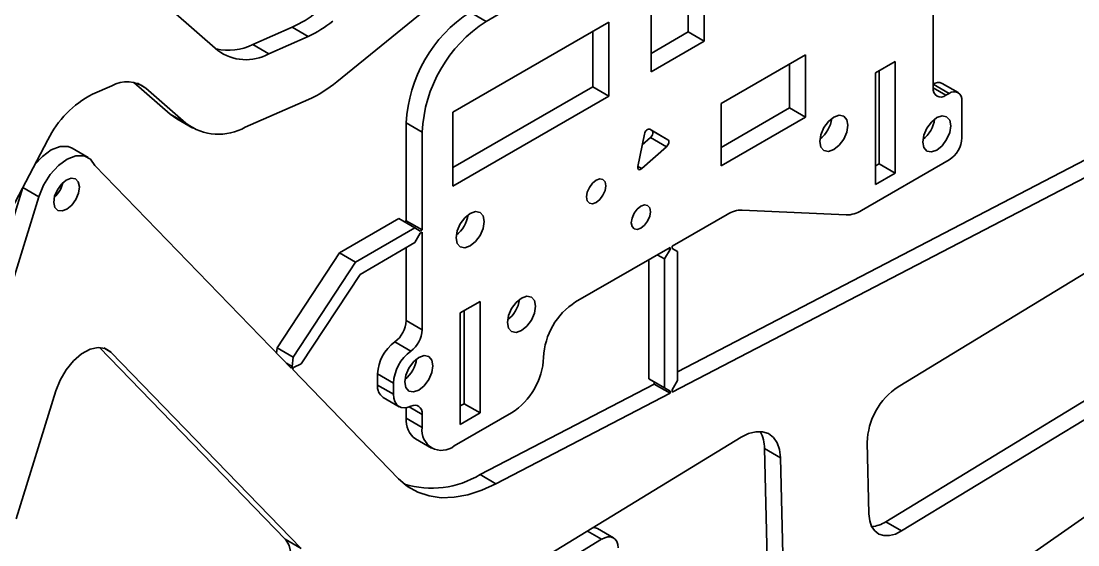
# Model space of a CAD drawing. Header units: millimetres. Extents: x 0 to 415, y 0 to 292.
# Drawn here: x 366.83 to 378.53, y 118.28 to 124.07 of the extents above; entities that cross this region are included whole.
import ezdxf

# ---------------------------------------------------------------- set-up
doc = ezdxf.new("R2010")
doc.units = ezdxf.units.MM

# ---------------------------------------------------------------- blocks, each defined once
blk = doc.blocks.new('SE277')
at = {"color": 7, "linetype": 'Continuous', "lineweight": 35}
for p, q in [((373.695, 122.028), (373.655, 121.995)), ((373.736, 122.042), (373.695, 122.028)), ((373.77, 122.035), (373.736, 122.042)), ((373.793, 122.009), (373.77, 122.035)), ((373.62, 121.949), (373.597, 121.896)), ((373.655, 121.995), (373.62, 121.949)), ((373.77, 121.862), (373.793, 121.915)), ((373.801, 121.966), (373.793, 122.009)), ((373.793, 121.915), (373.801, 121.966)), ((373.597, 121.896), (373.589, 121.844)), ((373.589, 121.844), (373.597, 121.802)), ((373.597, 121.802), (373.62, 121.775)), ((373.695, 121.783), (373.736, 121.816)), ((373.736, 121.816), (373.77, 121.862)), ((373.62, 121.775), (373.655, 121.769)), ((373.655, 121.769), (373.695, 121.783))]:
    blk.add_line(p, q, dxfattribs=at)
blk = doc.blocks.new('SE276')
blk.add_blockref('SE277', (0, 0))
blk = doc.blocks.new('SE279')
at = {"color": 7, "linetype": 'Continuous', "lineweight": 35}
for p, q in [((373.16, 122.281), (373.125, 122.234)), ((373.2, 122.314), (373.16, 122.281)), ((373.241, 122.328), (373.2, 122.314)), ((373.275, 122.321), (373.241, 122.328)), ((373.298, 122.295), (373.275, 122.321)), ((373.306, 122.252), (373.298, 122.295)), ((373.102, 122.181), (373.094, 122.13)), ((373.125, 122.234), (373.102, 122.181)), ((373.241, 122.101), (373.275, 122.148)), ((373.275, 122.148), (373.298, 122.201)), ((373.298, 122.201), (373.306, 122.252)), ((373.094, 122.13), (373.102, 122.088)), ((373.102, 122.088), (373.125, 122.061)), ((373.125, 122.061), (373.16, 122.054)), ((373.16, 122.054), (373.2, 122.069)), ((373.2, 122.069), (373.241, 122.101))]:
    blk.add_line(p, q, dxfattribs=at)
blk = doc.blocks.new('SE278')
blk.add_blockref('SE279', (0, 0))
blk = doc.blocks.new('SE281')
at = {"color": 7, "linetype": 'Continuous', "lineweight": 35}
for p, q in [((373.661, 122.468), (373.66, 122.456)), ((373.66, 122.456), (373.661, 122.447)), ((373.661, 122.447), (373.665, 122.439)), ((373.665, 122.439), (373.67, 122.434)), ((373.67, 122.434), (373.678, 122.431)), ((373.678, 122.431), (373.686, 122.432)), ((373.686, 122.432), (373.695, 122.436)), ((373.695, 122.436), (373.704, 122.443))]:
    blk.add_line(p, q, dxfattribs=at)
blk = doc.blocks.new('SE280')
blk.add_blockref('SE281', (0, 0))
blk = doc.blocks.new('SE283')
at = {"color": 7, "linetype": 'Continuous', "lineweight": 35}
for p, q in [((373.999, 122.757), (373.993, 122.762)), ((374.003, 122.749), (373.999, 122.757)), ((373.999, 122.716), (374.003, 122.728)), ((374.004, 122.739), (374.003, 122.749)), ((374.003, 122.728), (374.004, 122.739)), ((373.978, 122.685), (373.986, 122.694)), ((373.986, 122.694), (373.993, 122.705)), ((373.993, 122.705), (373.999, 122.716))]:
    blk.add_line(p, q, dxfattribs=at)
blk = doc.blocks.new('SE282')
blk.add_blockref('SE283', (0, 0))
blk = doc.blocks.new('SE285')
at = {"color": 7, "linetype": 'Continuous', "lineweight": 35}
for p, q in [((373.738, 122.837), (373.734, 122.825)), ((373.743, 122.849), (373.738, 122.837)), ((373.751, 122.86), (373.743, 122.849)), ((373.759, 122.869), (373.751, 122.86)), ((373.768, 122.875), (373.759, 122.869)), ((373.778, 122.879), (373.768, 122.875)), ((373.786, 122.88), (373.778, 122.879)), ((373.793, 122.878), (373.786, 122.88))]:
    blk.add_line(p, q, dxfattribs=at)
blk = doc.blocks.new('SE284')
blk.add_blockref('SE285', (0, 0))
blk = doc.blocks.new('SE287')
at = {"color": 7, "linetype": 'Continuous', "lineweight": 35}
for p, q in [((371.805, 121.948), (371.745, 121.899)), ((371.864, 121.968), (371.805, 121.948)), ((371.915, 121.958), (371.864, 121.968)), ((371.948, 121.92), (371.915, 121.958)), ((371.96, 121.858), (371.948, 121.92)), ((371.695, 121.831), (371.661, 121.754)), ((371.745, 121.899), (371.695, 121.831)), ((371.948, 121.782), (371.96, 121.858)), ((371.661, 121.754), (371.649, 121.678)), ((371.649, 121.678), (371.661, 121.616)), ((371.864, 121.636), (371.915, 121.704)), ((371.915, 121.704), (371.948, 121.782)), ((371.661, 121.616), (371.695, 121.577)), ((371.695, 121.577), (371.745, 121.568)), ((371.745, 121.568), (371.805, 121.588)), ((371.805, 121.588), (371.864, 121.636))]:
    blk.add_line(p, q, dxfattribs=at)
blk = doc.blocks.new('SE286')
blk.add_blockref('SE287', (0, 0))
blk = doc.blocks.new('SE295')
at = {"color": 7, "linetype": 'Continuous', "lineweight": 35}
for p, q in [((376.911, 122.958), (376.86, 122.89)), ((376.97, 123.007), (376.911, 122.958)), ((377.03, 123.027), (376.97, 123.007)), ((377.08, 123.017), (377.03, 123.027)), ((377.114, 122.979), (377.08, 123.017)), ((377.126, 122.917), (377.114, 122.979)), ((376.86, 122.89), (376.826, 122.813)), ((377.08, 122.763), (377.114, 122.841)), ((377.114, 122.841), (377.126, 122.917)), ((376.826, 122.813), (376.815, 122.737)), ((376.815, 122.737), (376.826, 122.675)), ((377.03, 122.695), (377.08, 122.763)), ((376.826, 122.675), (376.86, 122.636)), ((376.86, 122.636), (376.911, 122.627)), ((376.911, 122.627), (376.97, 122.647)), ((376.97, 122.647), (377.03, 122.695))]:
    blk.add_line(p, q, dxfattribs=at)
blk = doc.blocks.new('SE294')
blk.add_blockref('SE295', (0, 0))
blk = doc.blocks.new('SE297')
at = {"color": 7, "linetype": 'Continuous', "lineweight": 35}
for p, q in [((372.374, 121.01), (372.314, 120.962)), ((372.434, 121.031), (372.374, 121.01)), ((372.484, 121.021), (372.434, 121.031)), ((372.518, 120.983), (372.484, 121.021)), ((372.53, 120.921), (372.518, 120.983)), ((372.264, 120.894), (372.23, 120.817)), ((372.314, 120.962), (372.264, 120.894)), ((372.518, 120.845), (372.53, 120.921)), ((372.23, 120.817), (372.218, 120.741)), ((372.218, 120.741), (372.23, 120.679)), ((372.434, 120.699), (372.484, 120.767)), ((372.484, 120.767), (372.518, 120.845)), ((372.23, 120.679), (372.264, 120.64)), ((372.264, 120.64), (372.314, 120.631)), ((372.314, 120.631), (372.374, 120.651)), ((372.374, 120.651), (372.434, 120.699))]:
    blk.add_line(p, q, dxfattribs=at)
blk = doc.blocks.new('SE296')
blk.add_blockref('SE297', (0, 0))
blk = doc.blocks.new('SE299')
at = {"color": 7, "linetype": 'Continuous', "lineweight": 35}
for p, q in [((375.772, 122.964), (375.722, 122.896)), ((375.832, 123.012), (375.772, 122.964)), ((375.891, 123.033), (375.832, 123.012)), ((375.942, 123.023), (375.891, 123.033)), ((375.975, 122.984), (375.942, 123.023)), ((375.987, 122.922), (375.975, 122.984)), ((375.722, 122.896), (375.688, 122.818)), ((375.942, 122.769), (375.975, 122.847)), ((375.975, 122.847), (375.987, 122.922)), ((375.688, 122.818), (375.676, 122.743)), ((375.676, 122.743), (375.688, 122.681)), ((375.891, 122.701), (375.942, 122.769)), ((375.688, 122.681), (375.722, 122.642)), ((375.722, 122.642), (375.772, 122.632)), ((375.772, 122.632), (375.832, 122.653)), ((375.832, 122.653), (375.891, 122.701))]:
    blk.add_line(p, q, dxfattribs=at)
blk = doc.blocks.new('SE298')
blk.add_blockref('SE299', (0, 0))
blk = doc.blocks.new('SE301')
at = {"color": 7, "linetype": 'Continuous', "lineweight": 35}
for p, q in [((371.176, 120.305), (371.126, 120.237)), ((371.236, 120.353), (371.176, 120.305)), ((371.295, 120.374), (371.236, 120.353)), ((371.346, 120.364), (371.295, 120.374)), ((371.379, 120.325), (371.346, 120.364)), ((371.391, 120.263), (371.379, 120.325)), ((371.092, 120.159), (371.08, 120.084)), ((371.126, 120.237), (371.092, 120.159)), ((371.346, 120.11), (371.379, 120.188)), ((371.379, 120.188), (371.391, 120.263)), ((371.08, 120.084), (371.092, 120.022)), ((371.236, 119.994), (371.295, 120.042)), ((371.295, 120.042), (371.346, 120.11)), ((371.092, 120.022), (371.126, 119.983)), ((371.126, 119.983), (371.176, 119.973)), ((371.176, 119.973), (371.236, 119.994))]:
    blk.add_line(p, q, dxfattribs=at)
blk = doc.blocks.new('SE300')
blk.add_blockref('SE301', (0, 0))
blk = doc.blocks.new('SE373')
at = {"color": 7, "linetype": 'Continuous', "lineweight": 35}
for p, q in [((367.28, 122.271), (367.235, 122.208)), ((367.334, 122.316), (367.28, 122.271)), ((367.388, 122.337), (367.334, 122.316)), ((367.435, 122.33), (367.388, 122.337)), ((367.467, 122.297), (367.435, 122.33)), ((367.479, 122.241), (367.467, 122.297)), ((367.205, 122.138), (367.196, 122.069)), ((367.235, 122.208), (367.205, 122.138)), ((367.44, 122.102), (367.47, 122.173)), ((367.47, 122.173), (367.479, 122.241)), ((367.196, 122.069), (367.208, 122.014)), ((367.341, 121.994), (367.395, 122.04)), ((367.395, 122.04), (367.44, 122.102)), ((367.208, 122.014), (367.24, 121.981)), ((367.24, 121.981), (367.287, 121.974)), ((367.287, 121.974), (367.341, 121.994))]:
    blk.add_line(p, q, dxfattribs=at)
blk = doc.blocks.new('SE372')
blk.add_blockref('SE373', (0, 0))
blk = doc.blocks.new('SE381')
at = {"color": 7, "linetype": 'Continuous', "lineweight": 35}
for p, q in [((367.414, 120.316), (367.504, 120.393)), ((367.504, 120.393), (367.597, 120.444)), ((367.597, 120.444), (367.686, 120.465)), ((367.686, 120.465), (367.765, 120.454)), ((367.765, 120.454), (367.829, 120.413)), ((367.332, 120.217), (367.414, 120.316)), ((367.265, 120.104), (367.332, 120.217)), ((367.217, 119.984), (367.265, 120.104))]:
    blk.add_line(p, q, dxfattribs=at)
blk = doc.blocks.new('SE380')
blk.add_blockref('SE381', (0, 0))
blk = doc.blocks.new('SE389')
at = {"color": 7, "linetype": 'Continuous', "lineweight": 35}
for p, q in [((376.228, 118.548), (376.219, 118.623)), ((376.249, 118.485), (376.228, 118.548)), ((376.284, 118.435), (376.249, 118.485)), ((376.329, 118.401), (376.284, 118.435)), ((376.384, 118.384), (376.329, 118.401)), ((376.513, 118.401), (376.446, 118.384)), ((376.582, 118.435), (376.513, 118.401)), ((376.446, 118.384), (376.384, 118.384))]:
    blk.add_line(p, q, dxfattribs=at)
blk = doc.blocks.new('SE388')
blk.add_blockref('SE389', (0, 0))
blk = doc.blocks.new('SE435')
at = {"color": 7, "linetype": 'Continuous', "lineweight": 35}
for p, q in [((374.805, 119.471), (374.888, 119.512)), ((374.888, 119.512), (374.969, 119.533)), ((374.969, 119.533), (375.043, 119.533)), ((375.043, 119.533), (375.109, 119.512)), ((375.109, 119.512), (375.163, 119.47)), ((375.163, 119.47), (375.204, 119.411)), ((375.204, 119.411), (375.231, 119.335)), ((375.231, 119.335), (375.241, 119.246))]:
    blk.add_line(p, q, dxfattribs=at)
blk = doc.blocks.new('SE434')
blk.add_blockref('SE435', (0, 0))
blk = doc.blocks.new('SE439')
at = {"color": 7, "linetype": 'Continuous', "lineweight": 35}
for p, q in [((373.295, 118.36), (373.261, 118.343)), ((373.329, 118.369), (373.295, 118.36)), ((373.36, 118.369), (373.329, 118.369)), ((373.387, 118.36), (373.36, 118.369)), ((373.41, 118.343), (373.387, 118.36)), ((373.427, 118.318), (373.41, 118.343)), ((373.438, 118.287), (373.427, 118.318)), ((373.442, 118.249), (373.438, 118.287))]:
    blk.add_line(p, q, dxfattribs=at)
blk = doc.blocks.new('SE438')
blk.add_blockref('SE439', (0, 0))
blk = doc.blocks.new('SE443')
at = {"color": 7, "linetype": 'Continuous', "lineweight": 35}
for p, q in [((371.147, 119.814), (371.173, 119.823)), ((371.173, 119.823), (371.197, 119.825)), ((371.197, 119.825), (371.219, 119.822)), ((371.219, 119.822), (371.238, 119.813)), ((371.238, 119.813), (371.253, 119.798)), ((371.253, 119.798), (371.265, 119.778)), ((371.265, 119.778), (371.272, 119.753)), ((371.272, 119.753), (371.274, 119.725))]:
    blk.add_line(p, q, dxfattribs=at)
blk = doc.blocks.new('SE442')
blk.add_blockref('SE443', (0, 0))
blk = doc.blocks.new('SE445')
at = {"color": 7, "linetype": 'Continuous', "lineweight": 35}
for p, q in [((370.96, 119.904), (370.956, 119.947)), ((370.97, 119.867), (370.96, 119.904)), ((370.988, 119.837), (370.97, 119.867)), ((371.011, 119.814), (370.988, 119.837)), ((371.04, 119.801), (371.011, 119.814)), ((371.073, 119.796), (371.04, 119.801)), ((371.109, 119.8), (371.073, 119.796)), ((371.147, 119.814), (371.109, 119.8))]:
    blk.add_line(p, q, dxfattribs=at)
blk = doc.blocks.new('SE444')
blk.add_blockref('SE445', (0, 0))
blk = doc.blocks.new('SE447')
at = {"color": 7, "linetype": 'Continuous', "lineweight": 35}
for p, q in [((371.112, 118.927), (371.013, 119.012)), ((371.225, 118.863), (371.112, 118.927)), ((371.35, 118.822), (371.225, 118.863)), ((371.933, 118.885), (371.778, 118.835)), ((372.091, 118.956), (371.933, 118.885)), ((371.485, 118.803), (371.35, 118.822)), ((371.628, 118.808), (371.485, 118.803)), ((371.778, 118.835), (371.628, 118.808))]:
    blk.add_line(p, q, dxfattribs=at)
blk = doc.blocks.new('SE446')
blk.add_blockref('SE447', (0, 0))
blk = doc.blocks.new('SE453')
at = {"color": 7, "linetype": 'Continuous', "lineweight": 35}
for p, q in [((367.344, 122.547), (367.246, 122.476)), ((367.441, 122.584), (367.344, 122.547)), ((367.53, 122.584), (367.441, 122.584)), ((367.602, 122.548), (367.53, 122.584)), ((367.651, 122.477), (367.602, 122.548)), ((367.156, 122.377), (367.082, 122.259)), ((367.246, 122.476), (367.156, 122.377)), ((367.082, 122.259), (367.029, 122.132))]:
    blk.add_line(p, q, dxfattribs=at)
blk = doc.blocks.new('SE452')
blk.add_blockref('SE453', (0, 0))
blk = doc.blocks.new('SE625')
at = {"color": 7, "linetype": 'Continuous', "lineweight": 35}
for p, q in [((367.167, 122.649), (367.069, 122.578)), ((367.265, 122.686), (367.167, 122.649)), ((367.353, 122.686), (367.265, 122.686)), ((367.398, 122.669), (367.353, 122.686)), ((367.069, 122.578), (366.986, 122.488))]:
    blk.add_line(p, q, dxfattribs=at)
blk = doc.blocks.new('SE624')
blk.add_blockref('SE625', (0, 0))
blk = doc.blocks.new('SE631')
at = {"color": 7, "linetype": 'Continuous', "lineweight": 35}
for p, q in [((368.546, 122.999), (368.482, 123.046)), ((368.557, 122.993), (368.546, 122.999))]:
    blk.add_line(p, q, dxfattribs=at)
blk = doc.blocks.new('SE630')
blk.add_blockref('SE631', (0, 0))
blk = doc.blocks.new('SE637')
at = {"color": 7, "linetype": 'Continuous', "lineweight": 35}
for p, q in [((369.803, 118.273), (369.759, 118.344)), ((369.824, 118.177), (369.803, 118.273)), ((369.819, 118.064), (369.824, 118.177)), ((369.788, 117.942), (369.819, 118.064)), ((369.735, 117.819), (369.788, 117.942)), ((369.662, 117.706), (369.735, 117.819)), ((369.575, 117.61), (369.662, 117.706)), ((369.481, 117.538), (369.575, 117.61))]:
    blk.add_line(p, q, dxfattribs=at)
blk = doc.blocks.new('SE636')
blk.add_blockref('SE637', (0, 0))
blk = doc.blocks.new('SE643')
at = {"color": 7, "linetype": 'Continuous', "lineweight": 35}
for p, q in [((373.817, 122.864), (373.822, 122.859)), ((373.822, 122.859), (373.826, 122.851)), ((373.826, 122.851), (373.827, 122.842)), ((373.827, 122.842), (373.826, 122.83)), ((373.809, 122.796), (373.801, 122.787)), ((373.817, 122.807), (373.809, 122.796)), ((373.822, 122.818), (373.817, 122.807)), ((373.826, 122.83), (373.822, 122.818))]:
    blk.add_line(p, q, dxfattribs=at)
blk = doc.blocks.new('SE642')
blk.add_blockref('SE643', (0, 0))

msp = doc.modelspace()

# ---------------------------------------------------------------- linework, layer by layer
at = {"color": 7, "linetype": 'Continuous', "lineweight": 35}
for p, q in [((370.3302, 123.4038), (372.274, 124.9828)), ((376.9313, 124.9534), (376.9313, 123.3352)), ((374.3963, 124.6766), (374.3963, 123.8519)), ((374.2195, 124.5745), (374.2195, 123.9539)), ((373.8094, 123.5131), (373.8094, 124.3378)), ((368.5186, 124.1816), (369.0118, 123.7505)), ((371.8048, 124.1726), (371.9815, 124.0705)), ((371.9815, 124.0705), (372.274, 124.2393)), ((381.7098, 124.1504), (374.0996, 120.1944)), ((371.6139, 123.0662), (373.3392, 124.0622)), ((373.3392, 124.0622), (373.3392, 123.2457)), ((381.8866, 124.0483), (374.0395, 119.9692)), ((369.3981, 123.8148), (369.8361, 124.0071)), ((369.5748, 123.7128), (370.0128, 123.905)), ((369.8361, 124.0071), (370.0128, 123.905)), ((373.1624, 123.9602), (373.1624, 123.3477)), ((374.2195, 123.9539), (373.8094, 123.7172)), ((374.3963, 123.8519), (374.2195, 123.9539)), ((369.3981, 123.8148), (369.5748, 123.7128)), ((374.3963, 123.8519), (373.8094, 123.5131)), ((375.5171, 123.7003), (374.5837, 123.1615)), ((375.5171, 123.0119), (375.5171, 123.7003)), ((375.3403, 123.114), (375.3403, 123.5982)), ((376.2914, 123.5006), (376.5106, 123.6271)), ((376.5106, 123.6271), (376.5106, 122.3941)), ((376.2914, 122.2676), (376.2914, 123.5006)), ((376.3338, 123.5251), (376.3338, 122.4962)), ((367.8376, 123.3591), (367.6236, 123.2652)), ((368.4822, 123.0462), (368.0809, 123.397)), ((368.213, 123.3339), (368.1225, 123.3862)), ((368.213, 123.3339), (368.659, 122.9442)), ((373.1624, 123.3477), (371.6139, 122.4538)), ((373.3392, 123.2457), (373.1624, 123.3477)), ((377.1081, 123.2739), (376.9313, 123.376)), ((376.9313, 123.3351), (377.0727, 123.2535)), ((377.2081, 123.2838), (377.0313, 123.3859)), ((369.3159, 122.9001), (370.015, 123.207)), ((373.3392, 123.2457), (371.6139, 122.2497)), ((377.0727, 123.2535), (377.1081, 123.2739)), ((377.2495, 123.1922), (377.2495, 122.784)), ((374.5837, 123.1615), (374.5837, 122.4731)), ((374.5837, 122.6772), (375.3403, 123.114)), ((375.3403, 123.114), (375.5171, 123.0119)), ((368.4822, 123.0462), (368.659, 122.9442)), ((368.5569, 122.9927), (368.7337, 122.8906)), ((371.6139, 122.2497), (371.6139, 123.0662)), ((374.5837, 122.4731), (375.5171, 123.0119)), ((371.2744, 122.8458), (371.0977, 122.9478)), ((371.0977, 121.8669), (371.0977, 122.9478)), ((371.2744, 121.7649), (371.2744, 122.8458)), ((373.7925, 122.8783), (373.8166, 122.8644)), ((373.9934, 122.7624), (373.7934, 122.8779)), ((373.8166, 122.8644), (373.9934, 122.7624)), ((367.1305, 122.762), (365.46, 119.5921)), ((373.7342, 122.8254), (373.661, 122.4677)), ((373.8008, 122.787), (373.7099, 122.7064)), ((373.8008, 122.787), (373.9775, 122.6849)), ((367.575, 122.5668), (367.3982, 122.6688)), ((373.7043, 122.4427), (373.9775, 122.6849)), ((377.1081, 122.539), (376.1368, 121.9783)), ((376.3338, 122.4962), (376.2914, 122.4717)), ((376.5106, 122.3941), (376.3338, 122.4962)), ((369.8239, 120.2371), (367.6505, 122.4767)), ((373.661, 122.4677), (373.7043, 122.4427)), ((376.5106, 122.3941), (376.2914, 122.2676)), ((380.3666, 122.3569), (376.544, 120.0309)), ((366.8526, 122.234), (366.0477, 119.6269)), ((367.0294, 122.1319), (366.8526, 122.234)), ((367.0294, 122.1319), (366.2134, 119.4887)), ((374.6498, 121.9364), (374.0395, 121.5841)), ((375.9687, 121.9304), (374.8179, 121.9844)), ((370.3586, 121.5097), (371.0163, 121.8894)), ((371.1931, 121.7873), (370.5353, 121.4076)), ((371.1931, 121.7873), (371.0163, 121.8894)), ((371.0977, 121.8669), (371.0765, 121.8547)), ((371.2744, 121.7649), (371.0977, 121.8669)), ((371.2532, 121.7526), (371.1931, 121.7873)), ((371.1931, 121.624), (371.2532, 121.7281)), ((371.2744, 121.7649), (371.2532, 121.7526)), ((371.2744, 121.7404), (371.2532, 121.7281)), ((371.2744, 120.6595), (371.2744, 121.7404)), ((371.1931, 121.624), (370.5857, 121.2734)), ((371.0977, 120.7615), (371.0977, 121.5689)), ((374.0183, 121.5719), (372.9715, 120.9676)), ((373.9971, 121.5596), (374.0183, 121.5474)), ((374.0183, 121.5719), (374.0183, 121.5474)), ((374.0395, 121.5841), (374.0395, 121.5596)), ((374.0996, 121.5249), (374.0395, 121.5596)), ((369.6672, 120.4587), (370.3586, 121.5097)), ((370.3586, 121.5097), (370.5353, 121.4076)), ((373.7814, 120.1188), (373.7814, 121.4351)), ((373.9582, 121.4433), (373.8769, 121.4902)), ((374.0183, 121.5474), (373.9582, 121.4433)), ((373.9582, 121.4433), (373.9582, 120.0168)), ((374.0996, 121.5249), (374.0996, 120.0984)), ((370.5353, 121.4076), (369.844, 120.3567)), ((370.5857, 121.2734), (369.9335, 120.2818)), ((371.6952, 120.8473), (371.9144, 120.9738)), ((371.9144, 120.9738), (371.9144, 119.7408)), ((371.7376, 120.8717), (371.7376, 119.8429)), ((376.4051, 118.5374), (380.2277, 120.8634)), ((371.0977, 120.7615), (371.2744, 120.6595)), ((371.6952, 119.6143), (371.6952, 120.8473)), ((376.5819, 118.4353), (380.4044, 120.7613)), ((371.1472, 120.4235), (370.9704, 120.5256)), ((369.7587, 118.3441), (367.7, 120.4655)), ((367.8287, 120.413), (367.7477, 120.4598)), ((369.9355, 118.2421), (367.8287, 120.413)), ((369.6626, 120.4033), (369.6672, 120.4587)), ((369.6672, 120.4587), (369.844, 120.3567)), ((369.8355, 120.2549), (369.77, 120.2927)), ((369.844, 120.3567), (369.8355, 120.2549)), ((369.8489, 120.2429), (369.9335, 120.2818)), ((369.8355, 120.2549), (369.8239, 120.2371)), ((369.8486, 120.2431), (369.8363, 120.2244)), ((371.0127, 119.0122), (369.8363, 120.2244)), ((369.8489, 120.2429), (369.8486, 120.2431)), ((369.8486, 120.243), (369.8489, 120.2429)), ((370.7795, 120.1716), (370.9562, 120.0696)), ((370.7795, 120.0491), (370.7795, 120.1716)), ((370.7795, 120.0491), (370.9562, 119.9471)), ((370.9562, 119.9471), (370.9562, 120.0696)), ((373.8415, 120.0602), (371.9142, 119.0584)), ((373.7814, 120.1188), (373.9582, 120.0168)), ((373.8415, 120.0841), (373.7814, 120.1188)), ((374.0183, 119.9821), (373.8415, 120.0841)), ((373.8415, 120.0841), (373.8415, 120.0602)), ((374.0183, 119.9582), (373.8415, 120.0602)), ((374.0395, 119.9943), (374.0996, 120.0984)), ((367.2172, 119.9843), (366.7806, 118.5701)), ((374.0183, 119.9582), (372.091, 118.9564)), ((373.9582, 120.0168), (374.0183, 119.9821)), ((374.0183, 119.9821), (374.0183, 119.9582)), ((374.0395, 119.9943), (374.0395, 119.9692)), ((370.8416, 119.9118), (371.0184, 119.8097)), ((371.0977, 119.6817), (371.0977, 119.7978)), ((371.2744, 119.7246), (371.1315, 119.807)), ((371.7376, 119.8429), (371.6952, 119.8184)), ((371.9144, 119.7408), (371.7376, 119.8429)), ((371.0977, 119.6817), (371.2744, 119.5796)), ((371.2744, 119.5796), (371.2744, 119.7246)), ((372.2644, 119.7428), (371.628, 119.3754)), ((371.9144, 119.7408), (371.6952, 119.6143)), ((374.8054, 119.4706), (365.6179, 113.8801)), ((371.2012, 119.4527), (371.378, 119.3507)), ((376.5847, 117.1775), (379.9074, 119.501)), ((375.241, 119.2455), (375.0642, 119.3476)), ((375.0931, 118.1307), (375.0642, 119.3476)), ((376.2002, 119.4132), (376.2189, 118.6229)), ((375.2698, 118.0286), (375.241, 119.2455)), ((372.091, 118.9564), (371.9142, 119.0584)), ((376.4051, 118.5374), (376.5819, 118.4353)), ((373.2606, 118.3432), (373.1026, 118.4344)), ((373.3904, 118.3584), (373.2136, 118.4605)), ((369.7587, 118.3441), (369.9355, 118.2421)), ((373.2606, 118.3432), (371.4808, 117.2602))]:
    msp.add_line(p, q, dxfattribs=at)
for centre, radius, start, end in [((369.3429, 125.0976), 1.1968, 294.33474, 309.62745), ((372.6329, 122.878), 1.5368, 122.60547, 177.39454), ((369.5196, 124.9956), 1.1968, 294.33474, 309.62745), ((372.8097, 122.7759), 1.5368, 122.60547, 177.39454), ((369.1299, 124.3511), 0.5996, 256.74413, 296.57131), ((369.3223, 124.1636), 0.5168, 233.06728, 299.25822), ((368.006, 123.0586), 0.3445, 53.06718, 119.25836), ((369.4396, 124.4792), 1.3963, 294.33468, 309.62741), ((377.0175, 123.3212), 0.0873, 170.78586, 309.20334), ((376.9899, 123.2942), 0.1006, 65.69293, 125.6175), ((368.1315, 122.2743), 1.1134, 117.1374, 154.02522), ((377.1633, 123.2062), 0.0873, 350.78603, 129.20322), ((375.4622, 123.0459), 0.3501, 308.03214, 351.97324), ((376.6006, 123.0402), 0.3501, 308.03211, 351.97328), ((369.0212, 123.4261), 0.6029, 233.06733, 299.25822), ((376.9424, 122.7979), 0.3074, 302.60552, 357.39448), ((366.9775, 122.3633), 0.3273, 313.39158, 346.61382), ((371.4352, 121.9812), 0.3501, 308.0321, 351.97332), ((374.8166, 121.6704), 0.314, 89.75363, 122.07874), ((375.9701, 122.2444), 0.314, 269.75373, 302.07864), ((372.0044, 121.0442), 0.3501, 308.03206, 351.97329), ((373.3855, 120.3203), 0.7684, 122.60546, 177.39455), ((370.7869, 120.7769), 0.3112, 306.13769, 357.17782), ((370.9637, 120.6748), 0.3112, 306.13769, 357.17782), ((371.2456, 120.1486), 0.4667, 126.13764, 177.17792), ((371.4224, 120.0466), 0.4667, 126.13764, 177.17792), ((370.866, 120.387), 0.3501, 308.03206, 351.97329), ((371.8503, 120.3901), 0.7684, 302.60549, 357.39449), ((370.9281, 120.0337), 0.1495, 174.06146, 234.6261), ((376.9677, 119.3905), 0.7679, 123.48577, 178.30211), ((371.3414, 119.6541), 0.2453, 173.54067, 235.14719), ((371.49, 119.5446), 0.2184, 170.78592, 309.20331), ((374.706, 119.354), 0.3582, 358.97079, 30.35794), ((371.3797, 119.9327), 1.0248, 252.81451, 301.44064), ((376.2239, 118.8112), 0.3284, 274.57841, 303.49369), ((373.1689, 118.3813), 0.0909, 60.52221, 92.73623)]:
    msp.add_arc(centre, radius, start, end, dxfattribs=at)

# ---------------------------------------------------------------- block references
for name in ['SE630', 'SE298', 'SE294', 'SE284', 'SE642', 'SE282', 'SE624', 'SE452', 'SE280', 'SE372', 'SE278', 'SE276', 'SE286', 'SE296', 'SE380', 'SE300', 'SE444', 'SE442', 'SE434', 'SE446', 'SE388', 'SE636', 'SE438']:
    msp.add_blockref(name, (0, 0))

doc.saveas('drawing.dxf')
